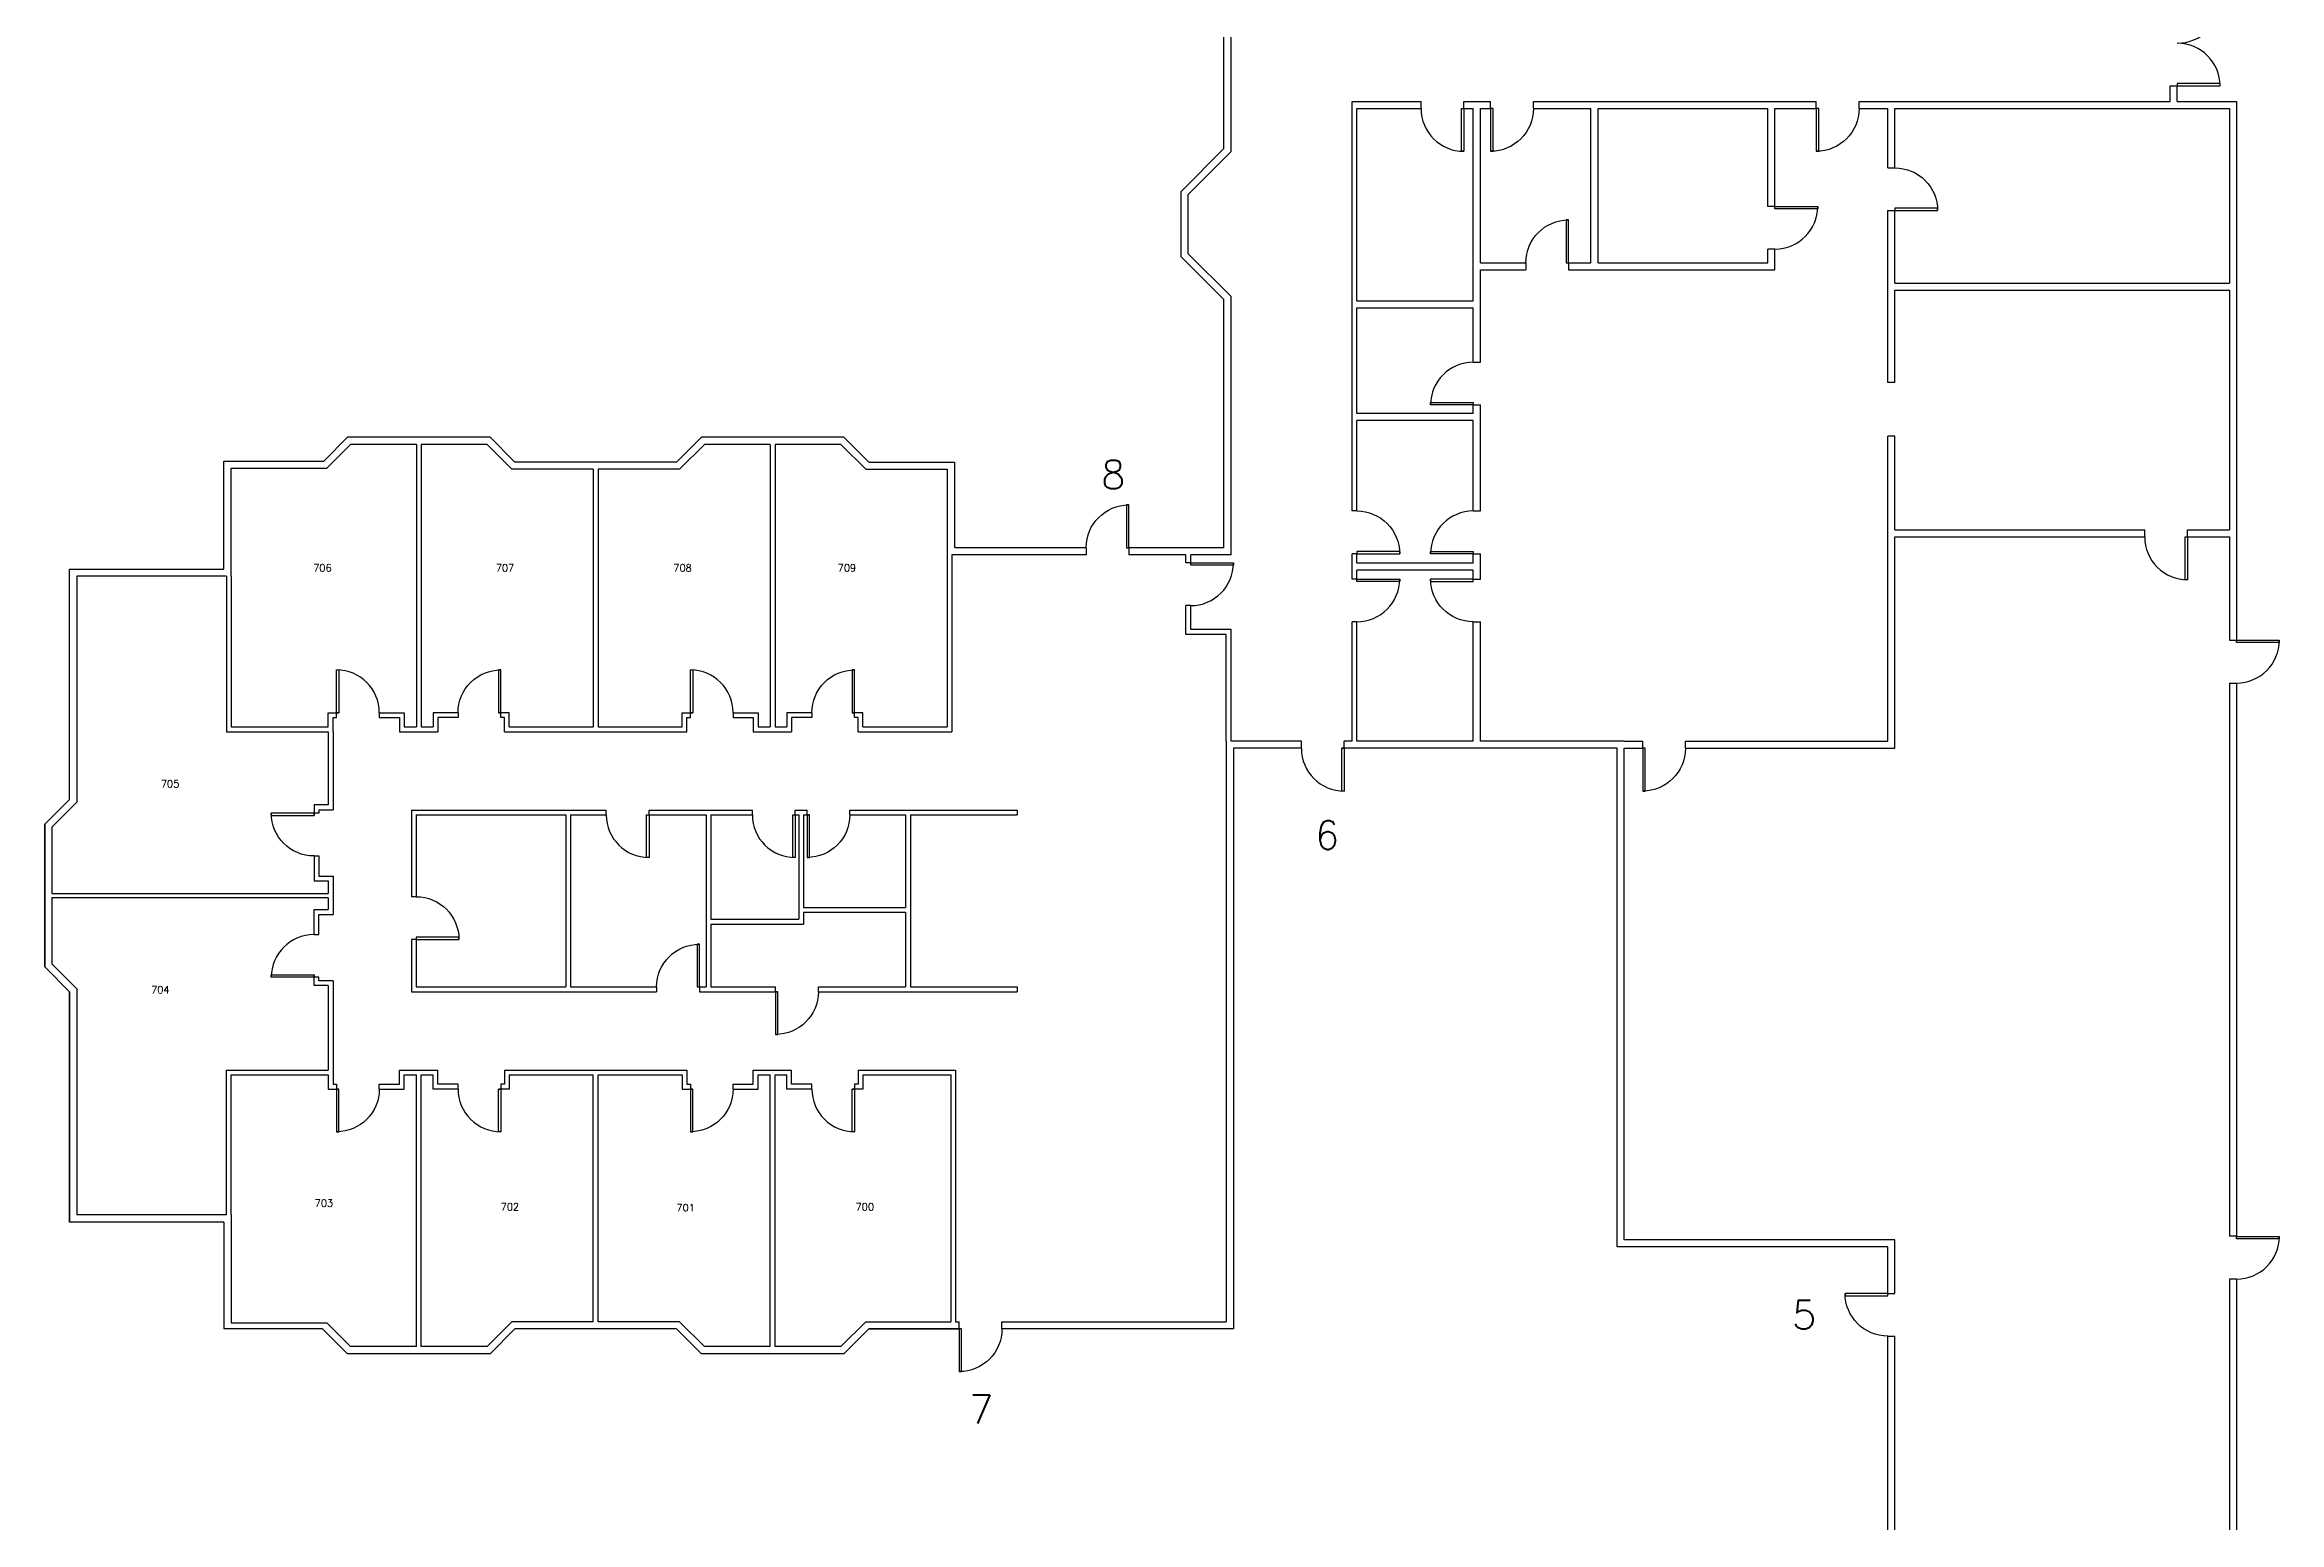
# Model space of a CAD drawing. Extents: x 1830 to 30214, y -2874 to 8688.
# Drawn here: x 1946 to 3828, y -972 to 273 of the extents above; entities that cross this region are included whole.
import ezdxf

# ---------------------------------------------------------------- set-up
doc = ezdxf.new("R2010")
doc.units = 0
doc.header["$LTSCALE"] = 48
doc.header["$MEASUREMENT"] = 0
for name, color, linetype in [('1STDOORS', 4, 'CONTINUOUS'), ('1STEXTWALLS', 3, 'CONTINUOUS'), ('1STINTWALLS', 1, 'CONTINUOUS'), ('1STNOTES', 4, 'CONTINUOUS')]:
    doc.layers.add(name, color=color, linetype=linetype)
doc.styles.get("Standard").update_dxf_attribs({"font": 'txt.shx'})

# ---------------------------------------------------------------- blocks, each defined once
blk = doc.blocks.new('DOOR 3-0')
at = {"layer": '1STDOORS'}
blk.add_lwpolyline([(0, 36), (2, 36), (2, 0), (0, 0)], close=True, dxfattribs=at)
blk.add_arc((0, 0), 36, 0, 90, dxfattribs=at)
blk = doc.blocks.new('DOOR2 - 3-0')
at = {"layer": '1STDOORS'}
for points in [[(0, 36), (2, 36), (2, 0), (0, 0)], [(72, 36), (70, 36), (70, 0), (72, 0)]]:
    blk.add_lwpolyline(points, close=True, dxfattribs=at)
for centre, start, end in [((0, 0), 0, 90), ((72, 0), 90, 180)]:
    blk.add_arc(centre, 36, start, end, dxfattribs=at)

msp = doc.modelspace()

# ---------------------------------------------------------------- linework, layer by layer
at = {"layer": '1STEXTWALLS'}
for p, q in [((2945.1, 182.6), (2945.1, 400.1)), ((2945.1, 182.6), (2945.1, 400.1)), ((2939.1, 185.1), (2939.1, 394.1)), ((2903.1, 149), (2939.1, 185.1)), ((2909.1, 146.5), (2945.1, 182.6)), ((2903.1, 94), (2903.1, 149)), ((2909.1, 96.5), (2909.1, 146.5)), ((2945.1, 60.4), (2909.1, 96.5)), ((2939.1, 57.9), (2903.1, 94)), ((2939.1, -151.1), (2939.1, 57.9)), ((2945.1, -157.1), (2945.1, 60.4)), ((2201.1, -58.1), (2181.1, -78.1)), ((2203.6, -64.1), (2183.6, -84.1)), ((2321.1, -58.1), (2201.1, -58.1)), ((2259.1, -64.1), (2203.6, -64.1)), ((2318.6, -64.1), (2263.1, -64.1)), ((2318.6, -64.1), (2339.6, -85.1)), ((2321.1, -58.1), (2342.1, -79.1)), ((2499.1, -58.1), (2478.1, -79.1)), ((2501.6, -64.1), (2480.6, -85.1)), ((2619.1, -58.1), (2499.1, -58.1)), ((2557.1, -64.1), (2501.6, -64.1)), ((2616.6, -64.1), (2561.1, -64.1)), ((2616.6, -64.1), (2637.6, -85.1)), ((2619.1, -58.1), (2640.1, -79.1)), ((2097.1, -169.1), (2097.1, -78.1)), ((2097.1, -78.1), (2181.1, -78.1)), ((2103.1, -175.1), (2103.1, -84.1)), ((2103.1, -84.1), (2183.6, -84.1)), ((2408.1, -85.1), (2339.6, -85.1)), ((2478.1, -79.1), (2342.1, -79.1)), ((2480.6, -85.1), (2412.1, -85.1)), ((2637.6, -85.1), (2706.1, -85.1)), ((2640.1, -79.1), (2712.1, -79.1)), ((2640.1, -79.1), (2712.1, -79.1)), ((2706.1, -85.1), (2706.1, -157.1)), ((2712.1, -79.1), (2712.1, -151.1)), ((1967.1, -363.1), (1967.1, -169.1)), ((1967.1, -169.1), (2097.1, -169.1)), ((2823.1, -157.1), (2710.1, -157.1)), ((2823.1, -151.1), (2713.1, -151.1)), ((2823.1, -151.1), (2823.1, -157.1)), ((2939.1, -151.1), (2859.1, -151.1)), ((2859.1, -151.1), (2859.1, -157.1)), ((2907.1, -157.1), (2859.1, -157.1)), ((2945.1, -157.1), (2911.1, -157.1)), ((2099.1, -175.1), (1973.1, -175.1)), ((1973.1, -175.1), (1973.1, -365.5)), ((2941.1, -314.1), (2941.1, -803.1)), ((3004.3, -314.1), (2945.1, -314.1)), ((3004.3, -320.1), (3004.3, -314.1)), ((3040.3, -320.1), (3040.3, -314.1)), ((3047.1, -314.1), (3040.3, -314.1)), ((3149.1, -314.1), (3051.1, -314.1)), ((3179.1, -314.1), (3155.1, -314.1)), ((3276.1, -314.1), (3179.1, -314.1)), ((2947.1, -320.1), (2947.1, -809.1)), ((3004.3, -320.1), (2947.1, -320.1)), ((3179.1, -320.1), (3038.3, -320.1)), ((3270.1, -320.1), (3179.1, -320.1)), ((3270.1, -740.1), (3270.1, -320.1)), ((3276.1, -734.1), (3276.1, -320.1)), ((1946.1, -384.1), (1967.1, -363.1)), ((1952.1, -386.5), (1973.1, -365.5)), ((1946.1, -504.1), (1946.1, -384.1)), ((1946.1, -384.1), (1946.1, -504.1)), ((1952.1, -386.5), (1952.1, -442.3)), ((1952.1, -445.8), (1952.1, -501.6)), ((1946.1, -504.1), (1967.1, -525.1)), ((1946.1, -504.1), (1967.1, -525.1)), ((1952.1, -501.6), (1973.1, -522.6)), ((1967.1, -719.1), (1967.1, -525.1)), ((1967.1, -525.1), (1967.1, -719.1)), ((1973.1, -522.6), (1973.1, -713.1)), ((2099.1, -713.1), (1973.1, -713.1)), ((2103.1, -713.1), (2103.1, -804.1)), ((2096.1, -719.1), (1967.1, -719.1)), ((2097.1, -719.1), (1967.1, -719.1)), ((2097.1, -719.1), (2097.1, -809.1)), ((3498.1, -740.1), (3270.1, -740.1)), ((3504.1, -734.1), (3276.1, -734.1)), ((3498.1, -779.2), (3498.1, -740.1)), ((3504.1, -779.2), (3504.1, -734.1)), ((3498.1, -779.2), (3504.1, -779.2)), ((2180.1, -809.1), (2097.1, -809.1)), ((2103.1, -804.1), (2183.6, -804.1)), ((2201.1, -830.1), (2180.1, -809.1)), ((2203.6, -824.1), (2183.6, -804.1)), ((2318.6, -824.1), (2339.6, -803.1)), ((2321.1, -830.1), (2342.1, -809.1)), ((2321.1, -830.1), (2342.1, -809.1)), ((2408.1, -803.1), (2339.6, -803.1)), ((2478.1, -809.1), (2342.1, -809.1)), ((2478.1, -809.1), (2342.1, -809.1)), ((2480.6, -803.1), (2412.1, -803.1)), ((2499.1, -830.1), (2478.1, -809.1)), ((2499.1, -830.1), (2478.1, -809.1)), ((2501.6, -824.1), (2480.6, -803.1)), ((2616.6, -824.1), (2637.6, -803.1)), ((2619.1, -830.1), (2640.1, -809.1)), ((2619.1, -830.1), (2640.1, -809.1)), ((2637.6, -803.1), (2709.1, -803.1)), ((2640.1, -809.1), (2716.2, -809.1)), ((2716.2, -809.1), (2640.1, -809.1)), ((2713.1, -803.1), (2716.2, -803.1)), ((2716.2, -809.1), (2716.2, -803.1)), ((2752.2, -809.1), (2752.2, -803.1)), ((2752.2, -803.1), (2941.1, -803.1)), ((2947.1, -809.1), (2752.2, -809.1)), ((2201.1, -830.1), (2181.1, -810.1)), ((2259.1, -824.1), (2203.6, -824.1)), ((2318.6, -824.1), (2263.1, -824.1)), ((2557.1, -824.1), (2501.6, -824.1)), ((2616.6, -824.1), (2561.1, -824.1)), ((3498.1, -1275.1), (3498.1, -815.2)), ((3498.1, -815.2), (3504.1, -815.2)), ((3504.1, -1275.1), (3504.1, -815.2)), ((2321.1, -830.1), (2201.1, -830.1)), ((2321.1, -830.1), (2201.1, -830.1)), ((2619.1, -830.1), (2499.1, -830.1)), ((2619.1, -830.1), (2499.1, -830.1))]:
    msp.add_line(p, q, dxfattribs=at)
at = {"layer": '1STINTWALLS'}
for p, q in [((3735.9, 224.8), (3735.9, 237.8)), ((3735.9, 237.8), (3741.9, 237.8)), ((3741.9, 224.8), (3741.9, 237.8)), ((3047.1, 224.8), (3105.1, 224.8)), ((3047.1, -120.2), (3047.1, 224.8)), ((3051.1, 218.8), (3105.1, 218.8)), ((3051.1, 56.8), (3051.1, 218.8)), ((3105.1, 218.8), (3105.1, 224.8)), ((3141.1, 218.8), (3141.1, 224.8)), ((3141.1, 224.8), (3163.7, 224.8)), ((3141.1, 218.8), (3149.1, 218.8)), ((3149.1, 56.8), (3149.1, 218.8)), ((3155.1, 218.8), (3163.7, 218.8)), ((3155.1, 88.9), (3155.1, 218.8)), ((3163.7, 218.8), (3163.7, 224.8)), ((3199.7, 218.8), (3199.7, 224.8)), ((3199.7, 224.8), (3437.9, 224.8)), ((3199.7, 218.8), (3248.1, 218.8)), ((3248.1, 88.9), (3248.1, 218.8)), ((3254.1, 88.9), (3254.1, 218.8)), ((3254.1, 218.8), (3397.1, 218.8)), ((3397.1, 136.4), (3397.1, 218.8)), ((3403.1, 218.8), (3437.9, 218.8)), ((3403.1, 136.4), (3403.1, 218.8)), ((3437.9, 218.8), (3437.9, 224.8)), ((3473.9, 218.8), (3473.9, 224.8)), ((3473.9, 224.8), (3735.9, 224.8)), ((3473.9, 218.8), (3498.1, 218.8)), ((3498.1, 168.8), (3498.1, 218.8)), ((3504.1, 168.8), (3504.1, 218.8)), ((3504.1, 218.8), (3785.8, 218.8)), ((3741.9, 224.8), (3791.8, 224.8)), ((3785.8, 218.8), (3785.8, 71.8)), ((3791.8, 224.8), (3791.8, -229.1)), ((3498.1, 168.8), (3504.1, 168.8)), ((3403.1, 136.4), (3397.1, 136.4)), ((3498.1, 132.8), (3504.1, 132.8)), ((3498.1, -12.1), (3498.1, 132.8)), ((3504.1, 71.8), (3504.1, 132.8)), ((3397.1, 88.9), (3397.1, 100.4)), ((3403.1, 100.4), (3397.1, 100.4)), ((3403.1, 82.9), (3403.1, 100.4)), ((3155.1, 88.9), (3193.3, 88.9)), ((3155.1, 82.9), (3193.3, 82.9)), ((3155.1, 5.1), (3155.1, 82.9)), ((3193.3, 88.9), (3193.3, 82.9)), ((3229.3, 88.9), (3229.3, 82.9)), ((3229.3, 88.9), (3248.1, 88.9)), ((3229.3, 82.9), (3403.1, 82.9)), ((3254.1, 88.9), (3397.1, 88.9)), ((3051.1, 56.8), (3149.1, 56.8)), ((3504.1, 71.8), (3785.8, 71.8)), ((3504.1, 65.8), (3785.8, 65.8)), ((3504.1, -12.1), (3504.1, 65.8)), ((3785.8, 65.8), (3785.8, -136.1)), ((3051.1, 50.8), (3149.1, 50.8)), ((3051.1, -38.1), (3051.1, 50.8)), ((3149.1, 5.1), (3149.1, 50.8)), ((3149.1, 5.1), (3155.1, 5.1)), ((3504.1, -12.1), (3498.1, -12.1)), ((3149.1, -38.1), (3149.1, -30.9)), ((3149.1, -30.9), (3155.1, -30.9)), ((3155.1, -120.2), (3155.1, -30.9)), ((3149.1, -38.1), (3051.1, -38.1)), ((3149.1, -44.1), (3051.1, -44.1)), ((3051.1, -120.2), (3051.1, -44.1)), ((3149.1, -120.2), (3149.1, -44.1)), ((2259.1, -64.1), (2259.1, -302.1)), ((2263.1, -64.1), (2263.1, -302.1)), ((2557.1, -64.1), (2557.1, -302.1)), ((2561.1, -64.1), (2561.1, -302.1)), ((3498.1, -314.1), (3498.1, -57.1)), ((3504.1, -57.1), (3498.1, -57.1)), ((3504.1, -136.1), (3504.1, -57.1)), ((2408.1, -85.1), (2408.1, -302.1)), ((2412.1, -85.1), (2412.1, -302.1)), ((3051.1, -120.2), (3047.1, -120.2)), ((3149.1, -120.2), (3155.1, -120.2)), ((3504.1, -136.1), (3714.5, -136.1)), ((3504.1, -320.1), (3504.1, -142.1)), ((3504.1, -142.1), (3714.5, -142.1)), ((3714.5, -142.1), (3714.5, -136.1)), ((3750.5, -142.1), (3750.5, -136.1)), ((3750.5, -136.1), (3785.8, -136.1)), ((3750.5, -142.1), (3785.8, -142.1)), ((3785.8, -142.1), (3785.8, -229.1)), ((2706.1, -157.1), (2706.1, -302.1)), ((2710.1, -157.1), (2710.1, -306.1)), ((2907.1, -163.9), (2907.1, -157.1)), ((2911.1, -163.9), (2907.1, -163.9)), ((2911.1, -163.9), (2911.1, -157.1)), ((3051.1, -156.2), (3047.1, -156.2)), ((3047.1, -177.5), (3047.1, -156.2)), ((3051.1, -164.1), (3051.1, -156.2)), ((3149.1, -164.1), (3051.1, -164.1)), ((3149.1, -164.1), (3149.1, -156.2)), ((3149.1, -156.2), (3155.1, -156.2)), ((3155.1, -177.5), (3155.1, -156.2)), ((2099.1, -175.1), (2099.1, -306.1)), ((2103.1, -175.1), (2103.1, -302.1)), ((3051.1, -177.5), (3047.1, -177.5)), ((3149.1, -170.1), (3051.1, -170.1)), ((3051.1, -177.5), (3051.1, -170.1)), ((3149.1, -177.5), (3149.1, -170.1)), ((3149.1, -177.5), (3155.1, -177.5)), ((2907.1, -224.1), (2907.1, -199.9)), ((2911.1, -199.9), (2907.1, -199.9)), ((2911.1, -220.1), (2911.1, -199.9)), ((2941.1, -224.1), (2907.1, -224.1)), ((2945.1, -220.1), (2911.1, -220.1)), ((2941.1, -314.1), (2941.1, -224.1)), ((2945.1, -314.1), (2945.1, -220.1)), ((3047.1, -314.1), (3047.1, -213.5)), ((3051.1, -213.5), (3047.1, -213.5)), ((3051.1, -314.1), (3051.1, -213.5)), ((3149.1, -314.1), (3149.1, -213.5)), ((3149.1, -213.5), (3155.1, -213.5)), ((3155.1, -314.1), (3155.1, -213.5)), ((3785.8, -229.1), (3791.8, -229.1)), ((3785.8, -265.1), (3791.8, -265.1)), ((3785.8, -265.1), (3785.8, -731.1)), ((3791.8, -265.1), (3791.8, -731.2)), ((2184.9, -302.1), (2184.9, -290.1)), ((2184.9, -290.1), (2193.9, -290.1)), ((2188.9, -306.1), (2188.9, -294.1)), ((2188.9, -294.1), (2191.9, -294.1)), ((2191.9, -294.1), (2191.9, -290.1)), ((2227.9, -290.1), (2248.9, -290.1)), ((2227.9, -290.1), (2227.9, -294.1)), ((2227.9, -294.1), (2244.9, -294.1)), ((2244.9, -294.1), (2244.9, -306.1)), ((2248.9, -290.1), (2248.9, -302.1)), ((2294.2, -290.1), (2273.2, -290.1)), ((2273.2, -290.1), (2273.2, -302.1)), ((2294.2, -294.1), (2277.2, -294.1)), ((2277.2, -294.1), (2277.2, -306.1)), ((2294.2, -290.1), (2294.2, -294.1)), ((2337.2, -290.1), (2328.2, -290.1)), ((2330.2, -294.1), (2330.2, -290.1)), ((2333.2, -294.1), (2330.2, -294.1)), ((2333.2, -306.1), (2333.2, -294.1)), ((2337.2, -302.1), (2337.2, -290.1)), ((2482.8, -302.1), (2482.8, -290.1)), ((2482.8, -290.1), (2491.8, -290.1)), ((2486.8, -306.1), (2486.8, -294.1)), ((2486.8, -294.1), (2489.8, -294.1)), ((2489.8, -294.1), (2489.8, -290.1)), ((2525.8, -290.1), (2546.8, -290.1)), ((2525.8, -290.1), (2525.8, -294.1)), ((2525.8, -294.1), (2542.8, -294.1)), ((2542.8, -294.1), (2542.8, -306.1)), ((2546.8, -290.1), (2546.8, -302.1)), ((2592.1, -290.1), (2571.1, -290.1)), ((2571.1, -290.1), (2571.1, -302.1)), ((2592.1, -294.1), (2575.1, -294.1)), ((2575.1, -294.1), (2575.1, -306.1)), ((2592.1, -290.1), (2592.1, -294.1)), ((2635.1, -290.1), (2626.1, -290.1)), ((2628.1, -294.1), (2628.1, -290.1)), ((2631.1, -294.1), (2628.1, -294.1)), ((2631.1, -306.1), (2631.1, -294.1)), ((2635.1, -302.1), (2635.1, -290.1)), ((2099.1, -306.1), (2184.9, -306.1)), ((2103.1, -302.1), (2184.9, -302.1)), ((2184.9, -306.1), (2184.9, -367.8)), ((2188.9, -306.1), (2188.9, -371.8)), ((2244.9, -306.1), (2277.2, -306.1)), ((2248.9, -302.1), (2259.1, -302.1)), ((2263.1, -302.1), (2273.2, -302.1)), ((2333.2, -306.1), (2486.8, -306.1)), ((2337.2, -302.1), (2408.1, -302.1)), ((2412.1, -302.1), (2482.8, -302.1)), ((2542.8, -306.1), (2575.1, -306.1)), ((2546.8, -302.1), (2557.1, -302.1)), ((2561.1, -302.1), (2571.1, -302.1)), ((2631.1, -306.1), (2710.1, -306.1)), ((2635.1, -302.1), (2706.1, -302.1)), ((3276.1, -314.1), (3291.7, -314.1)), ((3291.7, -320.1), (3291.7, -314.1)), ((3327.7, -320.1), (3327.7, -314.1)), ((3327.7, -314.1), (3498.1, -314.1)), ((3276.1, -320.1), (3291.7, -320.1)), ((3327.7, -320.1), (3504.1, -320.1)), ((2184.9, -367.8), (2172.9, -367.8)), ((2172.9, -367.8), (2172.9, -376.8)), ((2176.9, -374.8), (2172.9, -374.8)), ((2176.9, -371.8), (2176.9, -374.8)), ((2176.9, -371.8), (2188.9, -371.8)), ((2254.9, -372.1), (2419, -372.1)), ((2254.9, -372.1), (2254.9, -445.1)), ((2258.9, -376.1), (2384.9, -376.1)), ((2258.9, -376.1), (2258.9, -445.1)), ((2384.9, -376.1), (2384.9, -521.1)), ((2388.9, -376.1), (2419, -376.1)), ((2388.9, -376.1), (2388.9, -521.1)), ((2419, -376.1), (2419, -372.1)), ((2453, -376.1), (2503.1, -376.1)), ((2455, -372.1), (2542, -372.1)), ((2455, -376.1), (2455, -372.1)), ((2503.1, -376.1), (2503.1, -521.1)), ((2507.1, -376.1), (2507.1, -464.1)), ((2507.1, -376.1), (2542, -376.1)), ((2542, -376.1), (2542, -372.1)), ((2576, -376.1), (2581.1, -376.1)), ((2578, -372.1), (2588.1, -372.1)), ((2578, -376.1), (2578, -372.1)), ((2581.1, -376.1), (2581.1, -464.1)), ((2585.1, -376.1), (2590.1, -376.1)), ((2585.1, -376.1), (2585.1, -454.1)), ((2588.1, -376.1), (2588.1, -372.1)), ((2624.1, -372.1), (2765.1, -372.1)), ((2624.1, -376.1), (2624.1, -372.1)), ((2624.1, -376.1), (2671.1, -376.1)), ((2671.1, -376.1), (2671.1, -454.1)), ((2675.1, -376.1), (2765.1, -376.1)), ((2675.1, -376.1), (2675.1, -521.1)), ((2765.1, -372.1), (2765.1, -376.1)), ((2172.9, -410.8), (2172.9, -431.8)), ((2172.9, -410.8), (2176.9, -410.8)), ((2176.9, -410.8), (2176.9, -427.8)), ((2172.9, -431.8), (2184.9, -431.8)), ((2176.9, -427.8), (2188.9, -427.8)), ((2184.9, -431.8), (2184.9, -442.3)), ((2188.9, -427.8), (2188.9, -460)), ((1952.1, -442.3), (2184.9, -442.3)), ((1952.1, -445.8), (2184.9, -445.8)), ((2184.9, -442), (2184.9, -442.1)), ((2184.9, -446), (2184.9, -456)), ((2258.9, -445.1), (2254.9, -445.1)), ((2172.9, -477), (2172.9, -456)), ((2172.9, -456), (2184.9, -456)), ((2176.9, -477), (2176.9, -460)), ((2176.9, -460), (2188.9, -460)), ((2507.1, -464.1), (2581.1, -464.1)), ((2507.1, -468.1), (2585.1, -468.1)), ((2507.1, -468.1), (2507.1, -521.1)), ((2585.1, -454.1), (2671.1, -454.1)), ((2585.1, -458.1), (2671.1, -458.1)), ((2585.1, -458.1), (2585.1, -468.1)), ((2671.1, -458.1), (2671.1, -521.1)), ((2172.9, -477), (2176.9, -477)), ((2254.9, -481.1), (2254.9, -525.1)), ((2258.9, -481.1), (2254.9, -481.1)), ((2258.9, -479.1), (2258.9, -521.1)), ((2258.9, -479.1), (2258.9, -521.1)), ((2172.9, -520), (2172.9, -511)), ((2176.9, -513), (2172.9, -513)), ((2184.9, -520), (2172.9, -520)), ((2176.9, -516), (2176.9, -513)), ((2188.9, -516), (2176.9, -516)), ((2184.9, -520), (2184.9, -591.1)), ((2188.9, -516), (2188.9, -603.1)), ((2254.9, -525.1), (2461.4, -525.1)), ((2258.9, -521.1), (2384.9, -521.1)), ((2388.9, -521.1), (2461.4, -521.1)), ((2461.4, -521.1), (2461.4, -525.1)), ((2495.4, -521.1), (2503.1, -521.1)), ((2497.4, -521.1), (2497.4, -525.1)), ((2497.4, -525.1), (2563.6, -525.1)), ((2507.1, -521.1), (2561.6, -521.1)), ((2561.6, -525.1), (2561.6, -521.1)), ((2597.6, -521.1), (2671.1, -521.1)), ((2597.6, -525.1), (2597.6, -521.1)), ((2597.6, -525.1), (2765.1, -525.1)), ((2675.1, -521.1), (2765.1, -521.1)), ((2765.1, -521.1), (2765.1, -525.1)), ((2099.1, -591.1), (2184.9, -591.1)), ((2099.1, -713.1), (2099.1, -591.1)), ((2103.1, -595.1), (2184.9, -595.1)), ((2103.1, -713.1), (2103.1, -595.1)), ((2184.9, -595.1), (2184.9, -607.1)), ((2244.9, -591.1), (2277.2, -591.1)), ((2244.9, -603.1), (2244.9, -591.1)), ((2248.9, -595.1), (2259.1, -595.1)), ((2248.9, -607.1), (2248.9, -595.1)), ((2259.1, -824.1), (2259.1, -595.1)), ((2259.1, -595.1), (2259.2, -595.1)), ((2263.1, -595.1), (2273.2, -595.1)), ((2263.1, -824.1), (2263.1, -595.1)), ((2273.2, -607.1), (2273.2, -595.1)), ((2277.2, -603.1), (2277.2, -591.1)), ((2333.2, -591.1), (2486.8, -591.1)), ((2333.2, -591.1), (2333.2, -603.1)), ((2337.2, -595.1), (2408.1, -595.1)), ((2337.2, -595.1), (2337.2, -607.1)), ((2408.1, -803.1), (2408.1, -595.1)), ((2412.1, -803.1), (2412.1, -595.1)), ((2412.1, -595.1), (2482.8, -595.1)), ((2482.8, -595.1), (2482.8, -607.1)), ((2486.8, -591.1), (2486.8, -603.1)), ((2542.8, -591.1), (2575.1, -591.1)), ((2542.8, -591.1), (2575.1, -591.1)), ((2542.8, -603.1), (2542.8, -591.1)), ((2546.8, -595.1), (2557.1, -595.1)), ((2546.8, -595.1), (2557.1, -595.1)), ((2546.8, -607.1), (2546.8, -595.1)), ((2557.1, -824.1), (2557.1, -595.1)), ((2561.1, -595.1), (2571.1, -595.1)), ((2561.1, -824.1), (2561.1, -595.1)), ((2561.1, -595.1), (2571.1, -595.1)), ((2571.1, -607.1), (2571.1, -595.1)), ((2575.1, -603.1), (2575.1, -591.1)), ((2631.1, -591.1), (2713.1, -591.1)), ((2631.1, -591.1), (2631.1, -603.1)), ((2635.1, -595.1), (2709.1, -595.1)), ((2635.1, -595.1), (2635.1, -607.1)), ((2709.1, -595.1), (2709.1, -803.1)), ((2713.1, -591.1), (2713.1, -803.1)), ((2184.9, -607.1), (2193.9, -607.1)), ((2188.9, -603.1), (2191.9, -603.1)), ((2191.9, -603.1), (2191.9, -607.1)), ((2227.9, -603.1), (2244.9, -603.1)), ((2227.9, -607.1), (2227.9, -603.1)), ((2227.9, -607.1), (2248.9, -607.1)), ((2294.2, -607.1), (2273.2, -607.1)), ((2294.2, -603.1), (2277.2, -603.1)), ((2294.2, -607.1), (2294.2, -603.1)), ((2337.2, -607.1), (2328.2, -607.1)), ((2330.2, -603.1), (2330.2, -607.1)), ((2333.2, -603.1), (2330.2, -603.1)), ((2482.8, -607.1), (2491.8, -607.1)), ((2486.8, -603.1), (2489.8, -603.1)), ((2489.8, -603.1), (2489.8, -607.1)), ((2525.8, -603.1), (2542.8, -603.1)), ((2525.8, -607.1), (2525.8, -603.1)), ((2525.8, -607.1), (2546.8, -607.1)), ((2592.1, -607.1), (2571.1, -607.1)), ((2592.1, -603.1), (2575.1, -603.1)), ((2592.1, -607.1), (2592.1, -603.1)), ((2635.1, -607.1), (2626.1, -607.1)), ((2628.1, -603.1), (2628.1, -607.1)), ((2631.1, -603.1), (2628.1, -603.1)), ((3791.8, -731.1), (3785.8, -731.1)), ((3791.8, -767.2), (3785.8, -767.2)), ((3785.8, -767.2), (3785.8, -1036.1)), ((3791.8, -767.2), (3791.8, -1036.1))]:
    msp.add_line(p, q, dxfattribs=at)

# ---------------------------------------------------------------- block references
at = {"layer": '1STEXTWALLS', "rotation": 180}
msp.add_blockref('DOOR 3-0', (3141.1, 218.8), dxfattribs=at)
at = {"layer": '1STEXTWALLS', "xscale": -1, "rotation": 180}
for p in [(3163.7, 218.8), (3437.9, 218.8)]:
    msp.add_blockref('DOOR 3-0', p, dxfattribs=at)
at = {"layer": '1STEXTWALLS', "xscale": -1}
msp.add_blockref('DOOR 3-0', (3229.3, 88.9), dxfattribs=at)
at = {"layer": '1STINTWALLS'}
for name, p, rotation in [('DOOR2 - 3-0', (3741.9, 309.8), 270), ('DOOR 3-0', (2172.9, -513), 90.00000000000048), ('DOOR 3-0', (2330.2, -607.1), 180.0000000000004), ('DOOR 3-0', (2628.1, -607.1), 180.0000000000004)]:
    msp.add_blockref(name, p, dxfattribs=dict(at, rotation=rotation))
at = {"layer": '1STINTWALLS', "xscale": -1}
for p, rotation in [((2859.1, -151.1), 359.9999999999727), ((2330.2, -290.1), 359.9999999999996), ((2628.1, -290.1), 359.9999999999996), ((2172.9, -374.8), 90), ((2258.9, -481.1), 269.9999999999991), ((2561.6, -525.1), 180), ((2191.9, -607.1), 180), ((2489.8, -607.1), 180)]:
    msp.add_blockref('DOOR 3-0', p, dxfattribs=dict(at, rotation=rotation))
at = {"layer": '1STINTWALLS'}
for p in [(2191.9, -290.1), (2489.8, -290.1)]:
    msp.add_blockref('DOOR 3-0', p, dxfattribs=at)
at = {"layer": '1STNOTES', "xscale": -1}
for p, rotation in [((3504.1, 132.8), 270.0000000000623), ((3051.1, -156.2), 269.9999999999988), ((3149.1, -177.5), 89.9999999999988), ((3291.7, -320.1), 180), ((2588.1, -376.1), 180), ((3498.1, -779.2), 89.9999999999988), ((2716.2, -809.1), 180)]:
    msp.add_blockref('DOOR 3-0', p, dxfattribs=dict(at, rotation=rotation))
at = {"layer": '1STNOTES'}
for p, rotation in [((3403.1, 136.4), 270), ((3149.1, -30.9), 90.00000000000124), ((3149.1, -156.2), 90.0000000000012), ((3750.5, -142.1), 180.0000000000013), ((2911.1, -163.9), 270), ((3051.1, -177.5), 270.0000000000012), ((3791.8, -229.1), 269.9999999999354), ((3040.3, -320.1), 179.9999999999998), ((2455, -376.1), 180), ((2578, -376.1), 180), ((3791.8, -731.2), 270.0000000000015)]:
    msp.add_blockref('DOOR 3-0', p, dxfattribs=dict(at, rotation=rotation))
at = {"layer": '1STNOTES', "xscale": -1}
msp.add_blockref('DOOR 3-0', (2497.4, -521.1), dxfattribs=at)

# ---------------------------------------------------------------- texts
at = {"layer": '1STNOTES', "attachment_point": 1}
for s, width, insert, char_height in [('8', 14.674, (2835.6, -77.6), 24), ('706', 11.794, (2172.3, -165.1), 6), ('707', 11.794, (2326, -165.1), 6), ('708', 11.794, (2475.5, -165.1), 6), ('709', 11.794, (2613.9, -165.1), 6), ('705', 11.794, (2044, -347), 6), ('6', 16.163, (3015.7, -381.2), 24), ('704', 11.794, (2035.8, -520.5), 6), ('703', 11.794, (2173.5, -700.2), 6), ('702', 11.794, (2330.1, -703.3), 6), ('701', 11.794, (2478.1, -704), 6), ('700', 11.794, (2629, -703.3), 6), ('5', 22.007, (3417.4, -785.3), 24), ('7', 14.674, (2724.5, -864.7), 24)]:
    msp.add_mtext_dynamic_manual_height_columns(s, width=width, gutter_width=30, heights=[0], dxfattribs=dict(at, insert=insert, char_height=char_height))

doc.saveas('drawing.dxf')
